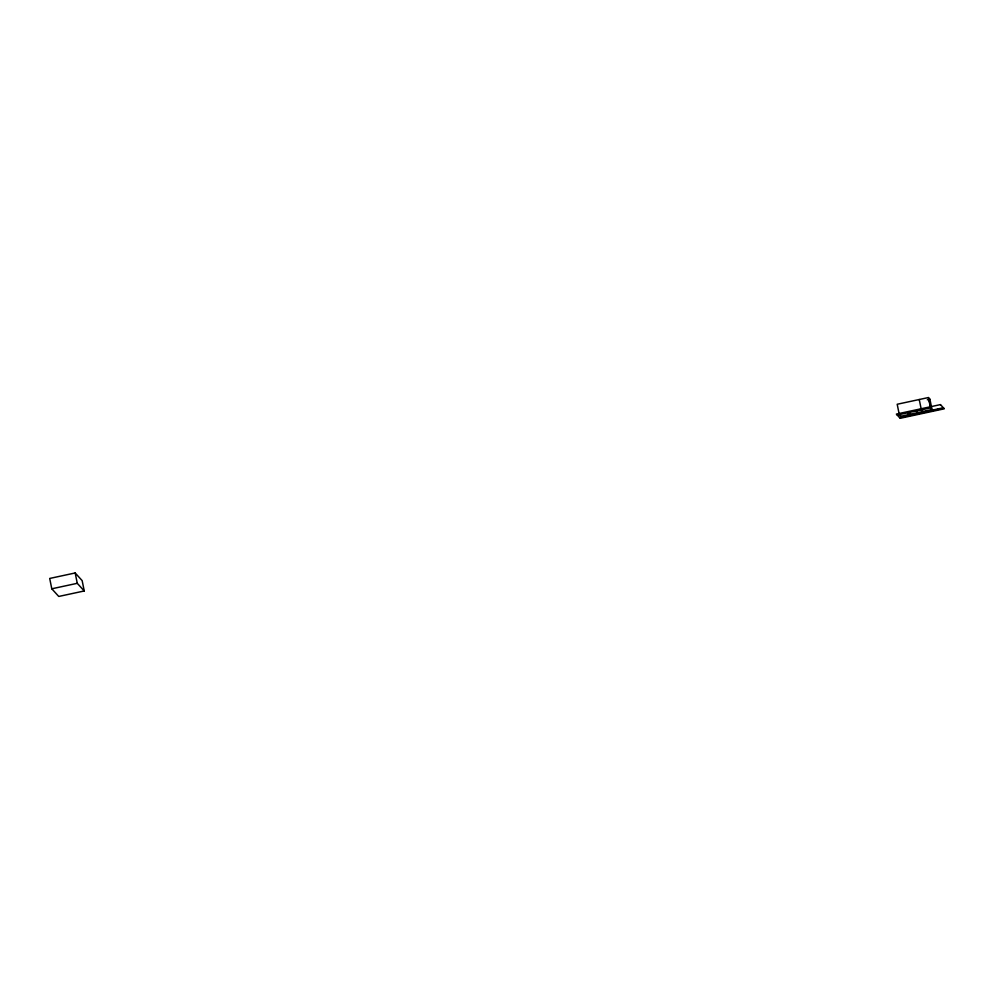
<?xml version="1.0" encoding="UTF-8"?>
<svg xmlns="http://www.w3.org/2000/svg" width="994" height="994" viewBox="0 0 994 994"><rect width="100%" height="100%" fill="white"/><g stroke="black" fill="none" stroke-linecap="round" stroke-linejoin="round"><path stroke-width="1.49" d="M75.184 572.966L49.7 578.446L51.787 588.796L58.758 596.45L84.241 590.97L82.154 580.633L75.184 572.966L77.271 583.316L84.241 590.97M928.408 397.55L897.197 404.26L899.284 414.61L900.8 416.275L932.012 409.565L929.924 399.228L928.408 397.55L930.558 407.962M927.303 399.787L929.924 399.228M51.787 588.796L77.271 583.316M897.209 415.045L930.496 407.9L932.012 409.565M923.339 412.063L943.343 407.764M922.879 411.516L923.65 412.361L918.506 413.467L916.207 410.957M899.607 417.666L943.728 408.186M928.719 398.855L931.167 408.633M920.469 408.919L923.65 412.361M899.272 414.597L901.67 417.231M919.239 399.526L921.376 409.926M940.473 404.608L896.352 414.1L900.179 418.3L944.3 408.807L940.473 404.608M909.759 413.293L907.833 413.703L908.901 414.883L910.839 414.461L909.759 413.293"/></g></svg>
